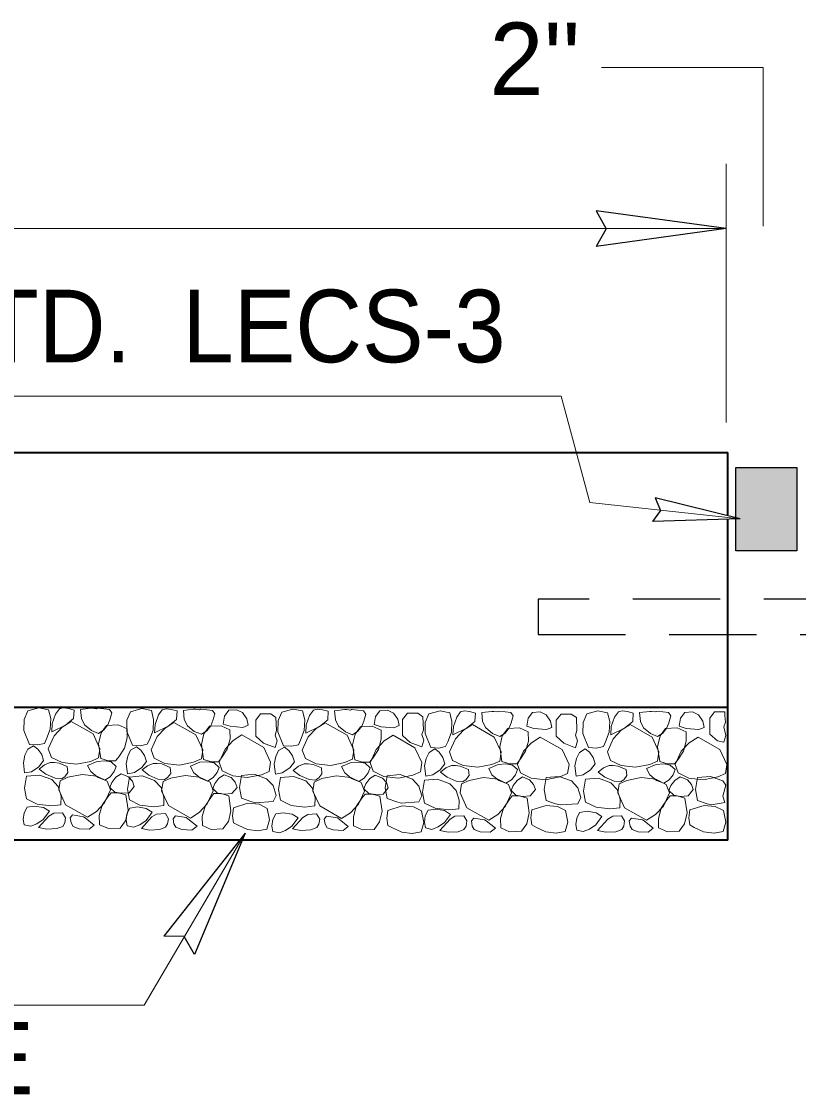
# Model space of a CAD drawing. Extents: x -105 to 266, y -441 to -168.
# Drawn here: x 104.55 to 118.7, y -382.44 to -362.87 of the extents above; entities that cross this region are included whole.
import ezdxf
from ezdxf.enums import TextEntityAlignment as Align

# ---------------------------------------------------------------- set-up
doc = ezdxf.new("R2010")
doc.units = 0
doc.header["$LTSCALE"] = 0.53
doc.linetypes.add('MEDIUM_DASHED', pattern=[4.5, 3, -1.5])
doc.layers.add('1', color=7, linetype='Continuous', lineweight=13)

msp = doc.modelspace()

# ---------------------------------------------------------------- hatches: boundary and pattern name
at = {"layer": '1'}
msp.add_hatch(color=256, dxfattribs=at).paths.add_polyline_path([(117.5613, -370.9988), (118.6745, -370.9988), (118.6745, -372.5162), (117.5613, -372.5162)])

# ---------------------------------------------------------------- linework, layer by layer
for p, q in [((117.3871, -370.1807), (117.3871, -365.4669)), ((72.2587, -366.6463), (117.3871, -366.6463)), ((75.2234, -369.7016), (114.3787, -369.7016))]:
    msp.add_line(p, q, dxfattribs=at)
at = {"layer": '1', "lineweight": 25}
for p, q in [((117.3867, -366.6463), (115.0158, -366.3207)), ((117.3867, -366.6463), (115.0158, -366.9723)), ((117.6403, -371.9344), (116.0922, -371.5491)), ((117.6403, -371.9344), (116.0456, -371.981)), ((108.6242, -377.6641), (107.142, -379.5428)), ((108.6242, -377.6641), (107.7036, -379.8732))]:
    msp.add_line(p, q, dxfattribs=at)
at = {"layer": '1', "lineweight": 35}
for p, q in [((72.2263, -370.7252), (117.4144, -370.7252)), ((117.4144, -371.8613), (117.4144, -370.7252)), ((117.4144, -375.3657), (117.4144, -371.9544)), ((72.2263, -375.3657), (117.4144, -375.3657)), ((117.4144, -377.7914), (117.4144, -375.3657)), ((117.4144, -377.7914), (85.9139, -377.7914))]:
    msp.add_line(p, q, dxfattribs=at)
at = {"layer": '1'}
for points in [[(118.0594, -366.602), (118.0594, -363.7099), (115.1163, -363.7099)], [(117.6407, -371.9337), (114.9012, -371.6385), (114.3787, -369.7016)], [(108.6255, -377.6643), (106.7838, -380.7973), (95.4103, -380.7973)]]:
    msp.add_lwpolyline(points, dxfattribs=at)
at = {"layer": '1', "lineweight": 25}
for points in [[(115.0158, -366.3207), (115.1993, -366.6498), (115.0158, -366.9723)], [(116.0922, -371.5491), (116.1902, -371.7803), (116.0456, -371.981)], [(107.7036, -379.8732), (107.5127, -379.5482), (107.142, -379.5428)]]:
    msp.add_lwpolyline(points, dxfattribs=at)
msp.add_lwpolyline([(117.5613, -370.9988), (118.6745, -370.9988), (118.6745, -372.5162), (117.5613, -372.5162)], close=True, dxfattribs=at)
at = {"layer": '1', "linetype": 'MEDIUM_DASHED', "lineweight": 25}
msp.add_lwpolyline([(113.9608, -374.0426), (122.047, -374.0426), (122.047, -373.4012), (113.9608, -373.4012)], close=True, dxfattribs=at)
at = {"layer": '1'}
for points in [[(105.0443, -375.4133), (105.086, -375.5744), (105.0767, -375.7683), (105.0099, -375.9437), (104.9705, -376.0272), (104.8438, -376.0559), (104.6977, -376.0466), (104.5976, -375.7919), (104.5992, -375.5893), (104.6657, -375.4357), (104.8708, -375.3784)], [(105.312, -375.3807), (105.2419, -375.3989), (105.1724, -375.4925), (105.1129, -375.6653), (105.1024, -375.8186), (105.3529, -375.6946), (105.5023, -375.5752), (105.5127, -375.4195), (105.4062, -375.3911)], [(106.0532, -375.3985), (106.1571, -375.409), (106.1987, -375.4715), (106.1626, -375.5958), (106.1259, -375.6894), (106.0532, -375.783), (105.9545, -375.8453), (105.8244, -375.7934), (105.6999, -375.6894), (105.6427, -375.5752), (105.627, -375.409), (105.8142, -375.3881), (105.8452, -375.3881), (105.9182, -375.3985), (105.9387, -375.3881)], [(106.9175, -375.4295), (106.959, -375.5908), (106.9497, -375.7845), (106.883, -375.9597), (106.8438, -376.0433), (106.7168, -376.0721), (106.5709, -376.0627), (106.4707, -375.8082), (106.4723, -375.6054), (106.5387, -375.4518), (106.7439, -375.3944)], [(107.1851, -375.3967), (107.1151, -375.4152), (107.0457, -375.5087), (106.9862, -375.6814), (106.9755, -375.8346), (107.2262, -375.7107), (107.3756, -375.5915), (107.3858, -375.4356), (107.2792, -375.4073)], [(107.9263, -375.4147), (108.0304, -375.4253), (108.0718, -375.4876), (108.0357, -375.6121), (107.999, -375.7057), (107.9263, -375.7991), (107.8277, -375.8616), (107.6976, -375.8096), (107.573, -375.7057), (107.5159, -375.5913), (107.5001, -375.4253), (107.6874, -375.4043), (107.7185, -375.4043), (107.7913, -375.4147), (107.812, -375.4043)], [(108.5759, -375.4663), (108.6538, -375.581), (108.6797, -375.6952), (108.5809, -375.737), (108.3524, -375.7161), (108.2225, -375.6743), (108.2485, -375.5291), (108.3265, -375.4248), (108.4665, -375.4147)], [(109.6706, -375.4368), (109.7121, -375.598), (109.7027, -375.7918), (109.636, -375.9669), (109.5969, -376.0506), (109.4698, -376.0794), (109.3239, -376.0699), (109.2236, -375.8155), (109.2252, -375.6128), (109.2919, -375.4592), (109.4967, -375.4019)], [(109.9381, -375.4042), (109.868, -375.4225), (109.7986, -375.516), (109.7393, -375.6888), (109.7285, -375.842), (109.9792, -375.718), (110.1286, -375.5987), (110.1388, -375.4427), (110.0321, -375.4146)], [(110.6793, -375.4221), (110.7834, -375.4323), (110.8249, -375.4948), (110.7887, -375.6194), (110.7521, -375.713), (110.6793, -375.8064), (110.5807, -375.8688), (110.4507, -375.817), (110.326, -375.713), (110.2689, -375.5985), (110.2532, -375.4323), (110.4405, -375.4115), (110.4716, -375.4115), (110.5443, -375.4221), (110.5649, -375.4115)], [(111.3288, -375.4738), (111.4068, -375.5884), (111.4328, -375.7025), (111.3339, -375.7442), (111.1054, -375.7233), (110.9756, -375.6816), (111.0014, -375.5363), (111.0793, -375.4322), (111.2196, -375.4221)], [(112.3509, -375.4691), (112.3926, -375.6302), (112.3833, -375.8242), (112.3165, -375.9993), (112.2773, -376.0828), (112.1503, -376.1116), (112.0044, -376.1024), (111.9042, -375.8479), (111.9057, -375.6449), (111.9723, -375.4915), (112.1775, -375.4341)], [(112.6185, -375.4365), (112.5484, -375.4548), (112.4791, -375.5482), (112.4198, -375.7212), (112.4092, -375.8742), (112.6597, -375.7504), (112.8091, -375.6312), (112.8194, -375.4752), (112.7128, -375.4468)], [(115.2254, -375.4691), (115.2669, -375.6302), (115.2576, -375.8242), (115.1908, -375.9993), (115.1516, -376.0828), (115.0246, -376.1116), (114.8787, -376.1024), (114.7784, -375.8479), (114.7799, -375.6449), (114.8467, -375.4915), (115.0517, -375.4341)], [(115.4928, -375.4365), (115.4227, -375.4548), (115.3534, -375.5482), (115.2939, -375.7212), (115.2833, -375.8742), (115.5339, -375.7504), (115.6833, -375.6312), (115.6937, -375.4752), (115.5871, -375.4468)], [(105.9553, -376.2928), (105.9807, -376.1262), (105.8561, -375.8559), (105.4564, -375.6276), (105.2947, -375.7312), (105.1492, -375.8872), (105.0407, -376.1264), (105.0973, -376.2822), (105.2901, -376.3759), (105.5547, -376.4069), (105.8144, -376.355)], [(109.1708, -376.1048), (109.2071, -375.98), (109.1708, -375.8761), (109.1967, -375.7928), (109.1862, -375.5537), (109.0927, -375.4915), (108.9056, -375.4915), (108.8173, -375.6061), (108.8173, -375.8968), (108.9574, -376.0215)], [(111.8462, -376.0926), (111.8823, -375.9677), (111.8462, -375.8637), (111.8719, -375.7805), (111.8614, -375.5415), (111.7679, -375.4792), (111.5808, -375.4792), (111.4928, -375.5936), (111.4928, -375.8847), (111.6329, -376.0093)], [(113.3598, -375.4544), (113.4638, -375.4648), (113.5055, -375.5272), (113.4693, -375.6517), (113.4324, -375.7453), (113.3598, -375.8388), (113.2613, -375.9013), (113.1312, -375.8492), (113.0066, -375.7453), (112.9493, -375.6311), (112.9335, -375.4648), (113.1208, -375.444), (113.152, -375.444), (113.2249, -375.4544), (113.2455, -375.444)], [(114.1066, -375.5061), (114.1845, -375.6207), (114.2104, -375.7348), (114.1117, -375.7766), (113.8831, -375.7557), (113.7532, -375.7139), (113.7792, -375.5687), (113.8572, -375.4644), (113.9972, -375.4544)], [(114.6432, -376.1056), (114.6794, -375.9807), (114.6432, -375.8768), (114.669, -375.7934), (114.6586, -375.5544), (114.5651, -375.4921), (114.3781, -375.4921), (114.2899, -375.6067), (114.2899, -375.8976), (114.4301, -376.0222)], [(116.2342, -375.4544), (116.3381, -375.4648), (116.3798, -375.5272), (116.3435, -375.6517), (116.3068, -375.7453), (116.2342, -375.8388), (116.1356, -375.9013), (116.0054, -375.8492), (115.8807, -375.7453), (115.8237, -375.6311), (115.8081, -375.4648), (115.9953, -375.444), (116.0263, -375.444), (116.0991, -375.4544), (116.1199, -375.444)], [(116.8836, -375.5061), (116.9617, -375.6207), (116.9876, -375.7348), (116.8888, -375.7766), (116.6602, -375.7557), (116.5302, -375.7139), (116.5562, -375.5687), (116.6342, -375.4644), (116.7744, -375.4544)], [(117.3452, -376.0024), (117.3825, -375.8811), (117.3457, -375.7257), (117.3714, -375.6422), (117.3639, -375.5173), (117.3616, -375.4532), (117.1747, -375.4532), (117.0864, -375.5677), (117.0864, -375.8587), (117.2267, -375.9833)], [(106.4746, -375.7623), (106.4795, -375.9288), (106.4275, -376.1157), (106.3235, -376.2716), (106.2667, -376.3446), (106.1365, -376.3446), (105.9963, -376.3028), (105.9549, -376.0326), (106.0015, -375.8352), (106.1005, -375.7002), (106.313, -375.6898)], [(107.8284, -376.3089), (107.8538, -376.1424), (107.7292, -375.8721), (107.3297, -375.6436), (107.1679, -375.7475), (107.0225, -375.9033), (106.9137, -376.1425), (106.9704, -376.2982), (107.1631, -376.3919), (107.4277, -376.4231), (107.6877, -376.3711)], [(108.3478, -375.7784), (108.3527, -375.9449), (108.3006, -376.1319), (108.1967, -376.2877), (108.1399, -376.3607), (108.0097, -376.3607), (107.8696, -376.3192), (107.828, -376.0488), (107.8747, -375.8512), (107.9734, -375.7163), (108.1863, -375.7058)], [(110.5815, -376.3161), (110.6067, -376.1497), (110.4822, -375.8793), (110.0827, -375.651), (109.9208, -375.7548), (109.7755, -375.9107), (109.6669, -376.1498), (109.7233, -376.3055), (109.9162, -376.3994), (110.1806, -376.4303), (110.4406, -376.3784)], [(111.1007, -375.7858), (111.1057, -375.9521), (111.0535, -376.1392), (110.9497, -376.295), (110.8928, -376.368), (110.7627, -376.368), (110.6226, -376.3265), (110.5809, -376.0561), (110.6277, -375.8587), (110.7264, -375.7236), (110.9393, -375.7131)], [(113.2619, -376.3486), (113.2872, -376.182), (113.1626, -375.9116), (112.7632, -375.6832), (112.6015, -375.787), (112.4561, -375.943), (112.3473, -376.1821), (112.404, -376.3378), (112.5968, -376.4316), (112.8613, -376.4627), (113.1212, -376.4108)], [(113.7812, -375.8181), (113.7861, -375.9846), (113.7343, -376.1715), (113.6302, -376.3273), (113.5735, -376.4002), (113.4432, -376.4002), (113.3032, -376.3587), (113.2616, -376.0884), (113.3081, -375.891), (113.407, -375.756), (113.6197, -375.7455)], [(116.1362, -376.3486), (116.1617, -376.182), (116.0369, -375.9116), (115.6374, -375.6832), (115.4757, -375.787), (115.3302, -375.943), (115.2218, -376.1821), (115.2781, -376.3378), (115.4709, -376.4316), (115.7356, -376.4627), (115.9955, -376.4108)], [(116.6555, -375.8181), (116.6605, -375.9846), (116.6084, -376.1715), (116.5046, -376.3273), (116.4476, -376.4002), (116.3175, -376.4002), (116.1774, -376.3587), (116.1358, -376.0884), (116.1826, -375.891), (116.2812, -375.756), (116.4941, -375.7455)], [(109.065, -376.5377), (109.0902, -376.3711), (108.9657, -376.1008), (108.5662, -375.8724), (108.4043, -375.9762), (108.2588, -376.132), (108.1502, -376.3712), (108.2068, -376.5269), (108.3997, -376.6207), (108.6642, -376.6518), (108.924, -376.5999)], [(111.8179, -376.5451), (111.8432, -376.3784), (111.7186, -376.108), (111.3191, -375.8798), (111.1573, -375.9834), (111.0118, -376.1394), (110.9033, -376.3787), (110.9597, -376.5344), (111.1527, -376.6281), (111.4172, -376.6592), (111.6771, -376.6072)], [(114.4984, -376.5774), (114.5238, -376.4108), (114.3992, -376.1406), (113.9997, -375.912), (113.8379, -376.0159), (113.6924, -376.1719), (113.5837, -376.4109), (113.6403, -376.5667), (113.8332, -376.6604), (114.0977, -376.6917), (114.3576, -376.6395)], [(117.3727, -376.5774), (117.3979, -376.4108), (117.2734, -376.1406), (116.8739, -375.912), (116.7122, -376.0159), (116.5667, -376.1719), (116.4582, -376.4109), (116.5147, -376.5667), (116.7076, -376.6604), (116.9721, -376.6917), (117.232, -376.6395)], [(104.6146, -376.244), (104.6673, -376.1352), (104.7715, -376.0727), (104.8514, -376.1337), (104.9213, -376.2292), (104.9544, -376.3413), (104.8686, -376.452), (104.7344, -376.5435), (104.6088, -376.5668), (104.5862, -376.3822)], [(106.4879, -376.2602), (106.5404, -376.1513), (106.6447, -376.089), (106.7244, -376.1497), (106.7946, -376.2453), (106.8275, -376.3575), (106.7419, -376.468), (106.6076, -376.5595), (106.482, -376.5831), (106.4593, -376.3982)], [(109.1826, -376.2675), (109.2352, -376.1587), (109.3394, -376.0962), (109.4192, -376.157), (109.4893, -376.2527), (109.5222, -376.3647), (109.4365, -376.4754), (109.3022, -376.5668), (109.1767, -376.5902), (109.154, -376.4054)], [(111.9213, -376.2997), (111.974, -376.1909), (112.0782, -376.1287), (112.1579, -376.1893), (112.2281, -376.2849), (112.261, -376.3971), (112.1754, -376.5077), (112.0411, -376.5992), (111.9155, -376.6226), (111.8928, -376.4379)], [(114.6596, -376.2997), (114.7124, -376.1909), (114.8164, -376.1287), (114.8963, -376.1893), (114.9663, -376.2849), (114.9993, -376.3971), (114.9137, -376.5077), (114.7794, -376.5992), (114.6538, -376.6226), (114.6311, -376.4379)], [(105.3402, -376.6346), (105.2797, -376.6739), (105.1637, -376.6626), (104.996, -376.5902), (104.8754, -376.4951), (104.9723, -376.4175), (105.076, -376.3757), (105.149, -376.3757), (105.2377, -376.3858), (105.3869, -376.4487), (105.3959, -376.5577)], [(106.0689, -376.3446), (106.188, -376.3654), (106.2766, -376.4485), (106.2401, -376.542), (106.1673, -376.6354), (106.0689, -376.6978), (105.9387, -376.6459), (105.814, -376.542), (105.7569, -376.4276), (105.9283, -376.355)], [(107.2133, -376.6507), (107.1529, -376.6902), (107.0367, -376.6787), (106.869, -376.6063), (106.7488, -376.5113), (106.8453, -376.4335), (106.9492, -376.3918), (107.0222, -376.3918), (107.1109, -376.4019), (107.26, -376.4648), (107.2692, -376.5738)], [(107.9419, -376.3607), (108.0613, -376.3815), (108.1498, -376.4647), (108.1132, -376.5581), (108.0407, -376.6517), (107.9419, -376.714), (107.8117, -376.6621), (107.6871, -376.5581), (107.6301, -376.4437), (107.8016, -376.3711)], [(109.9664, -376.658), (109.9058, -376.6975), (109.7898, -376.6861), (109.6221, -376.6137), (109.5016, -376.5187), (109.5982, -376.4407), (109.7022, -376.3991), (109.7752, -376.3991), (109.8637, -376.4092), (110.0131, -376.4721), (110.022, -376.5813)], [(110.6948, -376.368), (110.8143, -376.3889), (110.9027, -376.4718), (110.8661, -376.5654), (110.7937, -376.659), (110.6948, -376.7214), (110.5648, -376.6694), (110.4401, -376.5654), (110.383, -376.4511), (110.5546, -376.3784)], [(113.3754, -376.4002), (113.4947, -376.4212), (113.5832, -376.5043), (113.5468, -376.5978), (113.4741, -376.6912), (113.3754, -376.7537), (113.2452, -376.7017), (113.1206, -376.5978), (113.0637, -376.4833), (113.2352, -376.4108)], [(116.2496, -376.4002), (116.3691, -376.4212), (116.4577, -376.5043), (116.421, -376.5978), (116.3483, -376.6912), (116.2496, -376.7537), (116.1195, -376.7017), (115.995, -376.5978), (115.938, -376.4833), (116.1094, -376.4108)], [(105.2687, -377.1447), (105.2735, -376.9888), (105.2218, -376.8123), (105.1024, -376.6873), (104.8787, -376.6043), (104.645, -376.6249), (104.6083, -376.8433), (104.645, -377.0408), (104.8371, -377.1343), (105.0866, -377.1656)], [(105.2572, -376.708), (105.2317, -376.8745), (105.3567, -377.1447), (105.7561, -377.3732), (105.9177, -377.2694), (106.0632, -377.1135), (106.1719, -376.8742), (106.1152, -376.7185), (105.9223, -376.6248), (105.6579, -376.5938), (105.3979, -376.6457)], [(106.3699, -376.9368), (106.2508, -376.9159), (106.162, -376.8329), (106.1987, -376.7395), (106.2713, -376.6459), (106.3699, -376.5836), (106.5002, -376.6354), (106.573, -376.7188), (106.6042, -376.8123), (106.5103, -376.9264)], [(107.1302, -376.724), (107.105, -376.8906), (107.2296, -377.1609), (107.6292, -377.3892), (107.7909, -377.2855), (107.9363, -377.1296), (108.0448, -376.8904), (107.9882, -376.7347), (107.7956, -376.641), (107.531, -376.6098), (107.2712, -376.6618)], [(108.2431, -376.953), (108.1239, -376.9322), (108.0352, -376.8491), (108.0718, -376.7554), (108.1444, -376.6621), (108.2431, -376.5997), (108.3734, -376.6517), (108.4461, -376.7348), (108.4772, -376.8285), (108.3834, -376.9426)], [(109.1358, -377.088), (109.1877, -376.974), (109.1358, -376.7972), (109.0164, -376.6725), (108.7927, -376.5895), (108.5592, -376.6101), (108.5225, -376.8285), (108.5592, -377.0259), (108.7304, -377.088), (108.8136, -377.1088)], [(110.9962, -376.9603), (110.8768, -376.9395), (110.7881, -376.8565), (110.8249, -376.7629), (110.8974, -376.6694), (110.9962, -376.6069), (111.1263, -376.659), (111.1991, -376.7423), (111.2302, -376.8357), (111.1364, -376.9497)], [(111.7915, -377.0952), (111.8434, -376.9812), (111.7915, -376.8047), (111.6722, -376.6798), (111.4485, -376.5967), (111.2148, -376.6173), (111.1782, -376.8357), (111.2148, -377.0333), (111.386, -377.0952), (111.4695, -377.1162)], [(112.6469, -376.6903), (112.5864, -376.7298), (112.4703, -376.7184), (112.3027, -376.6459), (112.1822, -376.5508), (112.2788, -376.4731), (112.3828, -376.4313), (112.4556, -376.4313), (112.5444, -376.4416), (112.6935, -376.5046), (112.7026, -376.6135)], [(115.5213, -376.6903), (115.4606, -376.7298), (115.3446, -376.7184), (115.1769, -376.6459), (115.0564, -376.5508), (115.1532, -376.4731), (115.2572, -376.4313), (115.3301, -376.4313), (115.4186, -376.4416), (115.5677, -376.5046), (115.5768, -376.6135)], [(107.142, -377.1609), (107.1468, -377.005), (107.0948, -376.8285), (106.9755, -376.7036), (106.7518, -376.6206), (106.5181, -376.6413), (106.4814, -376.8596), (106.5181, -377.057), (106.7103, -377.1505), (106.9597, -377.1817)], [(109.8949, -377.1683), (109.8998, -377.0123), (109.8478, -376.8357), (109.7285, -376.7108), (109.5049, -376.6278), (109.2712, -376.6485), (109.2346, -376.8668), (109.2712, -377.0643), (109.4634, -377.1577), (109.7127, -377.1893)], [(109.8832, -376.7312), (109.8581, -376.8979), (109.9827, -377.1683), (110.3821, -377.3965), (110.5439, -377.2927), (110.6894, -377.1369), (110.7979, -376.8977), (110.7414, -376.7419), (110.5487, -376.6482), (110.284, -376.6171), (110.0242, -376.6691)], [(112.5171, -377.2202), (112.5221, -377.064), (112.4699, -376.8874), (112.3507, -376.7626), (112.1271, -376.6797), (111.8934, -376.7003), (111.8567, -376.9186), (111.8934, -377.116), (112.0855, -377.2097), (112.3349, -377.2408)], [(112.5638, -376.7637), (112.5387, -376.9303), (112.6632, -377.2005), (113.0627, -377.4289), (113.2245, -377.3251), (113.3699, -377.1692), (113.4785, -376.9301), (113.4218, -376.7742), (113.2291, -376.6805), (112.9645, -376.6494), (112.7047, -376.7014)], [(113.6767, -376.9928), (113.5575, -376.9718), (113.4688, -376.8886), (113.5055, -376.7952), (113.578, -376.7017), (113.6767, -376.6393), (113.8067, -376.6912), (113.8797, -376.7745), (113.9107, -376.8682), (113.817, -376.9823)], [(114.6859, -377.1277), (114.7377, -377.0136), (114.6859, -376.8369), (114.5667, -376.7122), (114.3428, -376.6291), (114.1093, -376.6498), (114.0726, -376.8682), (114.1093, -377.0655), (114.2806, -377.1277), (114.3638, -377.1486)], [(115.4497, -377.2005), (115.4545, -377.0447), (115.4026, -376.8682), (115.2833, -376.7432), (115.0597, -376.6602), (114.826, -376.6808), (114.7893, -376.8992), (114.826, -377.0966), (115.0182, -377.1901), (115.2676, -377.2214)], [(115.4381, -376.7637), (115.4128, -376.9303), (115.5374, -377.2005), (115.9371, -377.4289), (116.0987, -377.3251), (116.2442, -377.1692), (116.3528, -376.9301), (116.2962, -376.7742), (116.1033, -376.6805), (115.839, -376.6494), (115.579, -376.7014)], [(116.5509, -376.9928), (116.4315, -376.9718), (116.3431, -376.8886), (116.3798, -376.7952), (116.4523, -376.7017), (116.5509, -376.6393), (116.681, -376.6912), (116.7539, -376.7745), (116.7851, -376.8682), (116.6914, -376.9823)], [(117.3639, -377.1033), (117.3266, -376.9912), (117.3825, -376.7859), (117.324, -376.7122), (117.1004, -376.6291), (116.8667, -376.6498), (116.8302, -376.8682), (116.8667, -377.0655), (117.038, -377.1277), (117.1214, -377.1486)], [(105.9746, -377.5086), (105.9697, -377.3422), (106.0217, -377.1553), (106.1256, -376.9993), (106.1826, -376.9264), (106.3126, -376.9264), (106.4528, -376.9679), (106.4944, -377.2383), (106.4477, -377.4357), (106.3489, -377.5707), (106.1361, -377.5813)], [(107.8477, -377.5247), (107.8428, -377.3585), (107.8948, -377.1714), (107.9989, -377.0154), (108.0557, -376.9426), (108.1858, -376.9426), (108.3259, -376.9842), (108.3675, -377.2544), (108.3207, -377.4518), (108.222, -377.587), (108.0094, -377.5975)], [(110.6007, -377.5321), (110.5959, -377.3657), (110.6478, -377.1787), (110.7518, -377.0227), (110.8087, -376.9497), (110.9389, -376.9497), (111.079, -376.9914), (111.1205, -377.2617), (111.0738, -377.4592), (110.975, -377.5942), (110.7622, -377.6047)], [(113.2812, -377.5644), (113.2763, -377.3979), (113.3285, -377.2109), (113.4323, -377.055), (113.4892, -376.9823), (113.6193, -376.9823), (113.7594, -377.0237), (113.801, -377.2941), (113.7542, -377.4917), (113.6555, -377.6264), (113.4427, -377.6369)], [(116.1557, -377.5644), (116.1507, -377.3979), (116.2026, -377.2109), (116.3066, -377.055), (116.3634, -376.9823), (116.4937, -376.9823), (116.6337, -377.0237), (116.6754, -377.2941), (116.6287, -377.4917), (116.5297, -377.6264), (116.317, -377.6369)], [(104.8332, -377.4951), (104.7197, -377.5377), (104.6014, -377.5112), (104.5854, -377.4123), (104.6002, -377.2947), (104.6534, -377.1909), (104.7919, -377.1695), (104.9522, -377.1957), (105.0595, -377.265), (104.9487, -377.4147)], [(106.7064, -377.5112), (106.5929, -377.5539), (106.4746, -377.5275), (106.4586, -377.4285), (106.4735, -377.3108), (106.5265, -377.2072), (106.6651, -377.1856), (106.8252, -377.2118), (106.9325, -377.2811), (106.8219, -377.4307)], [(109.0218, -377.5925), (108.8582, -377.6223), (108.6654, -377.5992), (108.4955, -377.52), (108.415, -377.4748), (108.3954, -377.3462), (108.4153, -377.2012), (108.6763, -377.1195), (108.8787, -377.1358), (109.0269, -377.2131), (109.0695, -377.4219)], [(111.8331, -377.6387), (111.6696, -377.6685), (111.4767, -377.6455), (111.3067, -377.5661), (111.2263, -377.5209), (111.2067, -377.3922), (111.2264, -377.2476), (111.4877, -377.1656), (111.6899, -377.1822), (111.8382, -377.2593), (111.8807, -377.4681)], [(114.4553, -377.6322), (114.2917, -377.662), (114.0988, -377.6388), (113.9291, -377.5594), (113.8486, -377.5144), (113.8289, -377.3857), (113.8487, -377.2408), (114.11, -377.1591), (114.3122, -377.1755), (114.4605, -377.2527), (114.503, -377.4617)], [(117.3297, -377.6322), (117.1661, -377.662), (116.9733, -377.6388), (116.8033, -377.5594), (116.7228, -377.5144), (116.7032, -377.3857), (116.7232, -377.2408), (116.9842, -377.1591), (117.1865, -377.1755), (117.3347, -377.2527), (117.3772, -377.4617)], [(105.3413, -377.477), (105.3046, -377.5394), (105.1957, -377.581), (105.0132, -377.5913), (104.8629, -377.5601), (105.0498, -377.3524), (105.1382, -377.3004), (105.2996, -377.2899), (105.3567, -377.3836)], [(105.4551, -377.4775), (105.4917, -377.5399), (105.6005, -377.5815), (105.7828, -377.592), (105.8765, -377.5188), (105.7102, -377.3837), (105.6789, -377.3629), (105.4815, -377.3317), (105.4397, -377.384)], [(107.2142, -377.4932), (107.1777, -377.5557), (107.0689, -377.5972), (106.8863, -377.6077), (106.7361, -377.5762), (106.923, -377.3686), (107.0112, -377.3167), (107.1727, -377.3062), (107.2296, -377.3997)], [(107.3282, -377.4936), (107.3648, -377.5561), (107.4737, -377.5975), (107.6561, -377.608), (107.7496, -377.5349), (107.5832, -377.3998), (107.5522, -377.379), (107.3547, -377.348), (107.3131, -377.4001)], [(109.3623, -377.6158), (109.2488, -377.6584), (109.1305, -377.632), (109.1144, -377.533), (109.1292, -377.4153), (109.1825, -377.3117), (109.3209, -377.2899), (109.4811, -377.3162), (109.5885, -377.3855), (109.4778, -377.5352)], [(109.9672, -377.5006), (109.9306, -377.5629), (109.8217, -377.6043), (109.6393, -377.6148), (109.4891, -377.5834), (109.6762, -377.3759), (109.7643, -377.324), (109.9258, -377.3135), (109.9827, -377.407)], [(110.0812, -377.501), (110.1178, -377.5634), (110.2267, -377.6049), (110.4091, -377.6153), (110.5025, -377.5424), (110.3361, -377.4071), (110.3051, -377.3864), (110.1078, -377.3553), (110.066, -377.4075)], [(112.14, -377.5509), (112.0265, -377.5937), (111.9081, -377.5673), (111.8922, -377.468), (111.9069, -377.3505), (111.9601, -377.2468), (112.0987, -377.2252), (112.2587, -377.2513), (112.3662, -377.3207), (112.2554, -377.4705)], [(112.6478, -377.5329), (112.6111, -377.5951), (112.5025, -377.6368), (112.32, -377.6473), (112.1697, -377.616), (112.3567, -377.4082), (112.4447, -377.3562), (112.6063, -377.3458), (112.6632, -377.4393)], [(112.7618, -377.5334), (112.7983, -377.5958), (112.9072, -377.6372), (113.0897, -377.6476), (113.1832, -377.5746), (113.0168, -377.4396), (112.9856, -377.4186), (112.7881, -377.3875), (112.7464, -377.4398)], [(114.8977, -377.5899), (114.7842, -377.6325), (114.6658, -377.6061), (114.6499, -377.5068), (114.6647, -377.3893), (114.7177, -377.2857), (114.8563, -377.2641), (115.0164, -377.2903), (115.1238, -377.3596), (115.0132, -377.5093)], [(115.5222, -377.5329), (115.4855, -377.5951), (115.3766, -377.6368), (115.1942, -377.6473), (115.0438, -377.616), (115.2309, -377.4082), (115.3192, -377.3562), (115.4807, -377.3458), (115.5374, -377.4393)], [(115.6359, -377.5334), (115.6727, -377.5958), (115.7816, -377.6372), (115.964, -377.6476), (116.0572, -377.5746), (115.891, -377.4396), (115.8599, -377.4186), (115.6626, -377.3875), (115.6208, -377.4398)]]:
    msp.add_lwpolyline(points, close=True, dxfattribs=at)

# ---------------------------------------------------------------- texts
msp.add_text("2''", height=1.323, dxfattribs=at).set_placement((113.9055, -364.2132), align=Align.CENTER)
for s, width, p in [('JOINT SEAL - SEE ENGLISH RDY.  STD.  LECS-3', 0.95, (94.1758, -369.0821)), ('SUB-BASE', 0.85, (100.966, -382.4261))]:
    msp.add_text(s, height=1.323, dxfattribs=dict(at, width=width)).set_placement(p, align=Align.CENTER)

doc.saveas('drawing.dxf')
